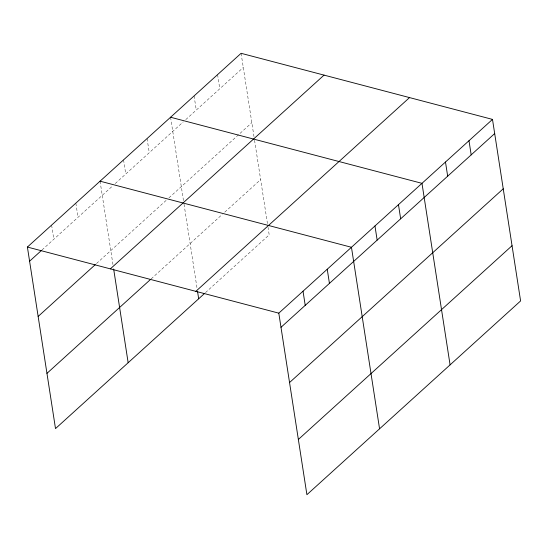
<?xml version="1.0" encoding="UTF-8"?>
<svg xmlns="http://www.w3.org/2000/svg" width="548" height="548" viewBox="0 0 548 548"><rect width="100%" height="100%" fill="white"/><g stroke="black" fill="none" stroke-linecap="round" stroke-linejoin="round"><path stroke-width="0.41" stroke-dasharray="2.74 2.06" d="M42.011 249.95L112.765 185.799M115.238 183.559L183.279 121.862M185.758 119.622L243.285 67.459M96.517 263.519L166.469 200.095M168.942 197.849L251.833 122.697M151.159 278.877L222.296 214.378M224.769 212.138L260.643 179.607M205.479 292.611L269.198 234.845L268.034 227.31M241.093 53.307L254.039 136.925M254.553 140.274L267.513 223.961M217.583 74.617L219.775 88.769M194.081 95.927L196.273 110.086M170.572 117.245L183.518 200.863M184.039 204.212L197.122 288.741M147.07 138.555L149.262 152.714M123.56 159.865L125.752 174.024M100.058 181.183L112.998 264.8M75.836 203.137L78.028 217.296M51.622 225.098L53.807 239.257"/><path stroke-width="0.82" d="M204.246 293.735L55.506 428.598L27.4 247.059L241.093 53.307L492.494 119.402L520.6 300.941L306.907 494.693L278.802 313.155L492.494 119.402M29.592 261.211L41.388 250.511M38.141 316.449L95.27 264.65M110.36 268.869L324.053 75.117M46.95 373.359L150.536 279.439M195.841 291.344L409.534 97.592M280.994 327.314L494.686 133.561M289.543 382.545L503.242 188.793M298.359 439.462L512.051 245.703M170.572 117.245L421.981 183.34L450.079 364.879M100.058 181.183L351.46 247.278L379.565 428.817M27.4 247.059L278.802 313.155M468.992 140.72L471.184 154.872M445.483 162.03L447.675 176.182M398.471 204.657L400.663 218.81M374.962 225.968L377.154 240.12M327.238 269.239L329.43 283.391M303.023 291.2L305.215 305.352M197.513 291.248L198.677 298.783M113.648 268.986L128.157 362.721"/></g></svg>
